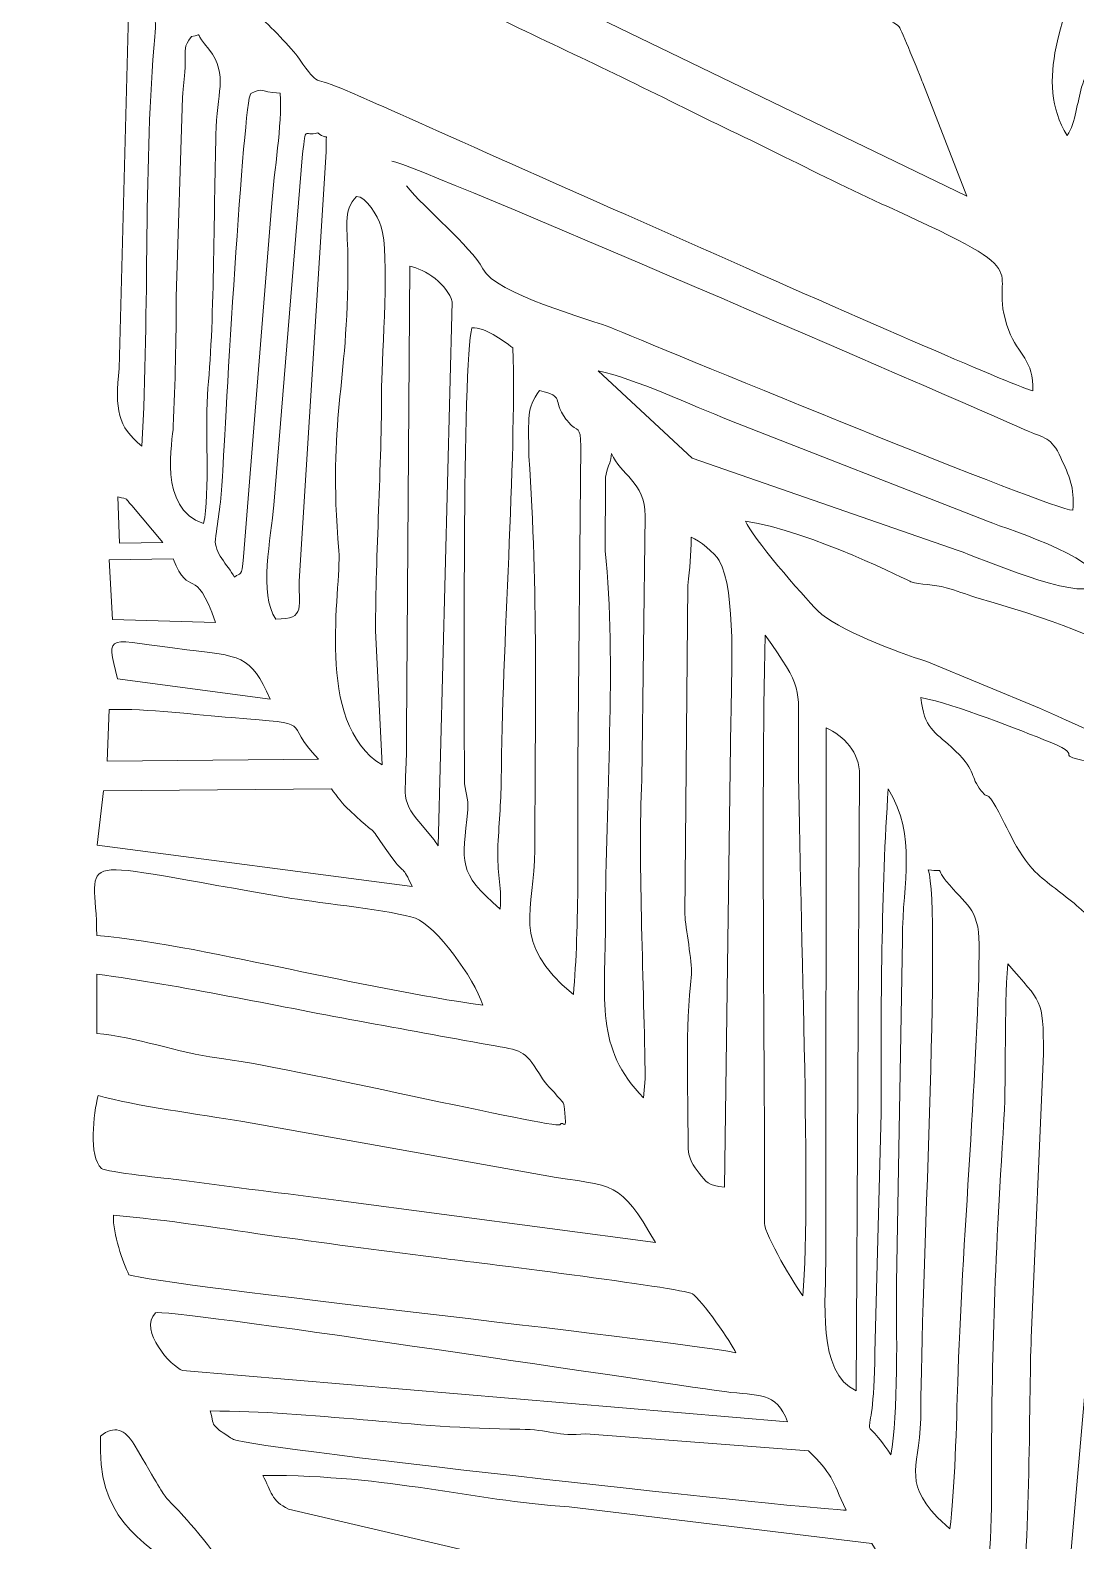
# Model space of a CAD drawing. Header units: millimetres. Extents: x -297 to 103, y -88 to 145.
# Drawn here: x -73.14 to -51.79, y -4.18 to 26.66 of the extents above; entities that cross this region are included whole.
import ezdxf

# ---------------------------------------------------------------- set-up
doc = ezdxf.new("R2010")
doc.units = ezdxf.units.MM
doc.header["$MEASUREMENT"] = 0
doc.layers.add('Layer 2', color=7, linetype='Continuous')

msp = doc.modelspace()

# ---------------------------------------------------------------- linework, layer by layer
at = {"layer": 'Layer 2', "color": 242, "lineweight": 9}
msp.add_open_spline([(103.077, 130.6953), (103.077, 130.6953), (103.077, -73.3769), (103.077, -73.3769), (103.077, -73.3769), (103.077, -80.5232), (95.8072, -86.3708), (86.9223, -86.3708), (86.9223, -86.3708), (86.9223, -86.3708), (-281.1854, -86.3708), (-281.1854, -86.3708), (-281.1854, -86.3708), (-290.0702, -86.3708), (-297.3401, -80.5232), (-297.3401, -73.3769), (-297.3401, -73.3769), (-297.3401, -73.3769), (-297.3401, 130.6953), (-297.3401, 130.6953), (-297.3401, 130.6953), (-297.3401, 137.8417), (-290.0702, 143.6892), (-281.1854, 143.6892), (-281.1854, 143.6892), (-281.1854, 143.6892), (86.9223, 143.6892), (86.9223, 143.6892), (86.9223, 143.6892), (95.8072, 143.6892), (103.077, 137.8417), (103.077, 130.6953)], degree=3, knots=[0, 0, 0, 0, 0.1111111, 0.1111111, 0.1111111, 0.1111111, 0.2222222, 0.2222222, 0.2222222, 0.2222222, 0.3333333, 0.3333333, 0.3333333, 0.3333333, 0.4444444, 0.4444444, 0.4444444, 0.4444444, 0.5555556, 0.5555556, 0.5555556, 0.5555556, 0.6666667, 0.6666667, 0.6666667, 0.6666667, 0.7777778, 0.7777778, 0.7777778, 0.7777778, 1, 1, 1, 1], dxfattribs=at)
at = {"layer": 'Layer 2', "color": 250, "lineweight": 9}
for points, knots in [([(-51.9603, 24.5077), (-52.6654, 25.6216), (-51.9929, 26.9317), (-51.5817, 28.3586), (-51.5817, 28.3586), (-51.5817, 28.3586), (-48.1011, 40.1265), (-48.1011, 40.1265), (-48.1011, 40.1265), (-46.8903, 39.7049), (-47.9667, 37.5342), (-48.3105, 36.3719), (-48.3105, 36.3719), (-48.7062, 35.0348), (-49.0979, 33.717), (-49.5318, 32.4091), (-49.5318, 32.4091), (-49.9117, 31.2642), (-51.0611, 27.6174), (-51.2738, 26.4203), (-51.2738, 26.4203), (-51.3371, 26.0646), (-51.5502, 25.8813), (-51.6677, 25.4914), (-51.6677, 25.4914), (-51.76, 25.1854), (-51.7884, 24.7816), (-51.9603, 24.5077)], [0, 0, 0, 0, 0.125, 0.125, 0.125, 0.125, 0.25, 0.25, 0.25, 0.25, 0.375, 0.375, 0.375, 0.375, 0.5, 0.5, 0.5, 0.5, 0.625, 0.625, 0.625, 0.625, 0.75, 0.75, 0.75, 0.75, 1, 1, 1, 1]), ([(-69.8439, 33.3075), (-69.8439, 33.3075), (-65.4357, 31.3331), (-65.4357, 31.3331), (-65.4357, 31.3331), (-64.7061, 31.0118), (-63.9221, 30.6808), (-63.1814, 30.334), (-63.1814, 30.334), (-61.764, 29.6703), (-55.5955, 26.9938), (-55.396, 26.7289), (-55.396, 26.7289), (-55.3521, 26.6707), (-54.9891, 25.7811), (-54.9125, 25.5811), (-54.9125, 25.5811), (-54.9125, 25.5811), (-54.012, 23.2664), (-54.012, 23.2664), (-54.012, 23.2664), (-54.012, 23.2664), (-69.2689, 30.6498), (-69.2689, 30.6498), (-69.2689, 30.6498), (-69.4401, 30.8773), (-69.7273, 32.8868), (-69.8439, 33.3075)], [0, 0, 0, 0, 0.125, 0.125, 0.125, 0.125, 0.25, 0.25, 0.25, 0.25, 0.375, 0.375, 0.375, 0.375, 0.5, 0.5, 0.5, 0.5, 0.625, 0.625, 0.625, 0.625, 0.75, 0.75, 0.75, 0.75, 1, 1, 1, 1]), ([(-69.0447, 29.4495), (-68.5358, 29.4813), (-65.1992, 27.7079), (-64.5224, 27.367), (-64.5224, 27.367), (-63.0942, 26.6478), (-61.5851, 25.97), (-60.0678, 25.2094), (-60.0678, 25.2094), (-59.3195, 24.8342), (-58.6092, 24.5062), (-57.8804, 24.1436), (-57.8804, 24.1436), (-57.1333, 23.7718), (-56.3933, 23.402), (-55.6155, 23.0497), (-55.6155, 23.0497), (-52.2989, 21.5476), (-53.6753, 21.9077), (-53.1558, 20.5301), (-53.1558, 20.5301), (-52.965, 20.0236), (-52.6411, 19.9258), (-52.6626, 19.2943), (-52.6626, 19.2943), (-53.2151, 19.4055), (-65.5231, 24.9205), (-66.6672, 25.4215), (-66.6672, 25.4215), (-67.407, 25.7455), (-67.219, 25.4663), (-67.645, 26.0691), (-67.645, 26.0691), (-67.8126, 26.3063), (-68.2537, 26.748), (-68.4809, 26.9654), (-68.4809, 26.9654), (-69.0811, 27.5397), (-68.8265, 27.2479), (-69.0119, 28.1712), (-69.0119, 28.1712), (-69.138, 28.7982), (-69.3284, 28.9434), (-69.0447, 29.4495)], [0, 0, 0, 0, 0.0833333, 0.0833333, 0.0833333, 0.0833333, 0.1666667, 0.1666667, 0.1666667, 0.1666667, 0.25, 0.25, 0.25, 0.25, 0.3333333, 0.3333333, 0.3333333, 0.3333333, 0.4166667, 0.4166667, 0.4166667, 0.4166667, 0.5, 0.5, 0.5, 0.5, 0.5833333, 0.5833333, 0.5833333, 0.5833333, 0.6666667, 0.6666667, 0.6666667, 0.6666667, 0.75, 0.75, 0.75, 0.75, 0.8333333, 0.8333333, 0.8333333, 0.8333333, 1, 1, 1, 1]), ([(-71.1286, 27.2519), (-70.6327, 27.1823), (-70.5455, 27.0513), (-70.5956, 26.5237), (-70.5956, 26.5237), (-70.8296, 24.0639), (-70.706, 20.9481), (-70.8621, 18.1663), (-70.8621, 18.1663), (-71.3598, 18.5675), (-71.411, 18.9119), (-71.3273, 19.7509), (-71.3273, 19.7509), (-71.3273, 19.7509), (-71.1286, 27.2519), (-71.1286, 27.2519)], [0, 0, 0, 0, 0.2, 0.2, 0.2, 0.2, 0.4, 0.4, 0.4, 0.4, 0.6, 0.6, 0.6, 0.6, 1, 1, 1, 1]), ([(-69.6027, 16.5866), (-70.5421, 16.8827), (-70.2306, 18.2908), (-70.2198, 18.571), (-70.2198, 18.571), (-70.1851, 19.4701), (-70.1579, 20.3343), (-70.1585, 21.2173), (-70.1585, 21.2173), (-70.1585, 21.2173), (-70.0321, 25.2813), (-70.0321, 25.2813), (-70.0321, 25.2813), (-70.0221, 25.5477), (-69.9935, 25.6349), (-69.9804, 25.8979), (-69.9804, 25.8979), (-69.9582, 26.3362), (-70.0222, 26.2914), (-69.8491, 26.5319), (-69.8491, 26.5319), (-69.6008, 26.5604), (-69.7974, 26.6359), (-69.5802, 26.3811), (-69.5802, 26.3811), (-69.0703, 25.7826), (-69.3186, 25.4836), (-69.3445, 24.676), (-69.3445, 24.676), (-69.3943, 23.1114), (-69.376, 20.7791), (-69.5125, 19.3511), (-69.5125, 19.3511), (-69.582, 18.6248), (-69.4633, 17.1857), (-69.6027, 16.5866)], [0, 0, 0, 0, 0.1, 0.1, 0.1, 0.1, 0.2, 0.2, 0.2, 0.2, 0.3, 0.3, 0.3, 0.3, 0.4, 0.4, 0.4, 0.4, 0.5, 0.5, 0.5, 0.5, 0.6, 0.6, 0.6, 0.6, 0.7, 0.7, 0.7, 0.7, 0.8, 0.8, 0.8, 0.8, 1, 1, 1, 1]), ([(-68.9711, 15.4907), (-69.1123, 15.752), (-69.3916, 15.9962), (-69.3597, 16.2611), (-69.3597, 16.2611), (-69.3081, 16.6899), (-69.2414, 17.017), (-69.2159, 17.5508), (-69.2159, 17.5508), (-69.1669, 18.5738), (-68.7842, 25.2281), (-68.6382, 25.3659), (-68.6382, 25.3659), (-68.3469, 25.4989), (-68.5168, 25.3975), (-68.0369, 25.3754), (-68.0369, 25.3754), (-67.9968, 24.6842), (-68.1557, 23.85), (-68.2159, 23.0471), (-68.2159, 23.0471), (-68.2159, 23.0471), (-68.7871, 15.9054), (-68.7871, 15.9054), (-68.7871, 15.9054), (-68.8168, 15.4487), (-68.8542, 15.6046), (-68.9711, 15.4907)], [0, 0, 0, 0, 0.125, 0.125, 0.125, 0.125, 0.25, 0.25, 0.25, 0.25, 0.375, 0.375, 0.375, 0.375, 0.5, 0.5, 0.5, 0.5, 0.625, 0.625, 0.625, 0.625, 0.75, 0.75, 0.75, 0.75, 1, 1, 1, 1]), ([(-68.1254, 14.6363), (-68.4797, 15.1298), (-68.2233, 16.3081), (-68.167, 16.964), (-68.167, 16.964), (-68.167, 16.964), (-67.5804, 24.1304), (-67.5804, 24.1304), (-67.5804, 24.1304), (-67.5027, 24.7474), (-67.5617, 24.4744), (-67.2699, 24.5627), (-67.2699, 24.5627), (-67.019, 24.3581), (-67.1167, 24.6707), (-67.0972, 24.1754), (-67.0972, 24.1754), (-67.0972, 24.1754), (-67.6425, 15.5177), (-67.6425, 15.5177), (-67.6425, 15.5177), (-67.6786, 14.899), (-67.49, 14.6255), (-68.1254, 14.6363)], [0, 0, 0, 0, 0.1428571, 0.1428571, 0.1428571, 0.1428571, 0.2857143, 0.2857143, 0.2857143, 0.2857143, 0.4285714, 0.4285714, 0.4285714, 0.4285714, 0.5714286, 0.5714286, 0.5714286, 0.5714286, 0.7142857, 0.7142857, 0.7142857, 0.7142857, 1, 1, 1, 1]), ([(-65.7562, 23.9872), (-65.1788, 23.8701), (-54.1703, 19.0977), (-52.8386, 18.505), (-52.8386, 18.505), (-52.4147, 18.3162), (-52.288, 18.3598), (-52.093, 17.928), (-52.093, 17.928), (-51.9275, 17.5611), (-51.8033, 17.3304), (-51.8506, 16.8574), (-51.8506, 16.8574), (-52.2878, 16.8736), (-59.8731, 20.0012), (-61.1764, 20.5425), (-61.1764, 20.5425), (-61.7789, 20.7926), (-63.6225, 21.2572), (-63.9007, 21.7868), (-63.9007, 21.7868), (-64.1463, 22.2546), (-65.0913, 23.0132), (-65.4539, 23.4805)], [0, 0, 0, 0, 0.1428571, 0.1428571, 0.1428571, 0.1428571, 0.2857143, 0.2857143, 0.2857143, 0.2857143, 0.4285714, 0.4285714, 0.4285714, 0.4285714, 0.5714286, 0.5714286, 0.5714286, 0.5714286, 0.7142857, 0.7142857, 0.7142857, 0.7142857, 1, 1, 1, 1]), ([(-66.0895, 14.4018), (-66.0895, 14.4018), (-65.9568, 11.6578), (-65.9568, 11.6578), (-65.9568, 11.6578), (-67.3665, 12.5178), (-66.7751, 15.2391), (-66.8399, 16.0289), (-66.8399, 16.0289), (-67.0676, 18.8081), (-66.6505, 19.2854), (-66.6524, 21.9266), (-66.6524, 21.9266), (-66.6529, 22.6205), (-66.7648, 22.9794), (-66.478, 23.2636), (-66.478, 23.2636), (-66.2823, 23.2614), (-66.0524, 22.8756), (-65.9748, 22.6459), (-65.9748, 22.6459), (-65.7927, 22.107), (-65.9645, 20.0672), (-65.9645, 19.3845), (-65.9645, 19.3845), (-65.9642, 17.7492), (-66.0895, 15.9436), (-66.0895, 14.4018)], [0, 0, 0, 0, 0.125, 0.125, 0.125, 0.125, 0.25, 0.25, 0.25, 0.25, 0.375, 0.375, 0.375, 0.375, 0.5, 0.5, 0.5, 0.5, 0.625, 0.625, 0.625, 0.625, 0.75, 0.75, 0.75, 0.75, 1, 1, 1, 1]), ([(-64.8108, 10.0087), (-64.8108, 10.0087), (-64.8842, 10.1175), (-64.8842, 10.1175), (-64.8842, 10.1175), (-64.8944, 10.1292), (-64.9213, 10.1588), (-64.9336, 10.1731), (-64.9336, 10.1731), (-64.9336, 10.1731), (-65.1638, 10.4538), (-65.1638, 10.4538), (-65.1638, 10.4538), (-65.6446, 11.0202), (-65.4332, 10.9836), (-65.4554, 12.3442), (-65.4554, 12.3442), (-65.4554, 12.3442), (-65.3923, 21.8374), (-65.3923, 21.8374), (-65.3923, 21.8374), (-65.0794, 21.7865), (-64.6133, 21.4616), (-64.5252, 21.1132), (-64.5252, 21.1132), (-64.5252, 21.1132), (-64.8108, 10.0087), (-64.8108, 10.0087)], [0, 0, 0, 0, 0.125, 0.125, 0.125, 0.125, 0.25, 0.25, 0.25, 0.25, 0.375, 0.375, 0.375, 0.375, 0.5, 0.5, 0.5, 0.5, 0.625, 0.625, 0.625, 0.625, 0.75, 0.75, 0.75, 0.75, 1, 1, 1, 1]), ([(-63.5444, 8.7155), (-64.4374, 9.488), (-64.3067, 9.637), (-64.2058, 10.7406), (-64.2058, 10.7406), (-64.1849, 10.9822), (-64.2745, 11.1261), (-64.2745, 11.3513), (-64.2745, 11.3513), (-64.2745, 12.575), (-64.3233, 19.9141), (-64.1208, 20.5809), (-64.1208, 20.5809), (-63.8396, 20.5913), (-63.5168, 20.3435), (-63.2829, 20.1698), (-63.2829, 20.1698), (-63.2133, 17.8628), (-63.5033, 14.0645), (-63.5215, 11.3513), (-63.5215, 11.3513), (-63.5246, 10.8791), (-63.575, 10.4161), (-63.5925, 9.9319), (-63.5925, 9.9319), (-63.6095, 9.4587), (-63.5081, 9.2327), (-63.5444, 8.7155)], [0, 0, 0, 0, 0.125, 0.125, 0.125, 0.125, 0.25, 0.25, 0.25, 0.25, 0.375, 0.375, 0.375, 0.375, 0.5, 0.5, 0.5, 0.5, 0.625, 0.625, 0.625, 0.625, 0.75, 0.75, 0.75, 0.75, 1, 1, 1, 1]), ([(-61.5418, 19.7004), (-60.7977, 19.5522), (-59.6301, 18.9939), (-58.8548, 18.6921), (-58.8548, 18.6921), (-58.8548, 18.6921), (-53.5903, 16.6329), (-53.5903, 16.6329), (-53.5903, 16.6329), (-53.1221, 16.4487), (-50.9646, 15.7763), (-51.4374, 15.3094), (-51.4374, 15.3094), (-51.7354, 15.0153), (-53.7517, 15.8815), (-54.1886, 16.0369), (-54.1886, 16.0369), (-54.1886, 16.0369), (-59.6227, 17.9224), (-59.6227, 17.9224), (-59.6227, 17.9224), (-59.6227, 17.9224), (-61.5418, 19.7004), (-61.5418, 19.7004)], [0, 0, 0, 0, 0.1428571, 0.1428571, 0.1428571, 0.1428571, 0.2857143, 0.2857143, 0.2857143, 0.2857143, 0.4285714, 0.4285714, 0.4285714, 0.4285714, 0.5714286, 0.5714286, 0.5714286, 0.5714286, 0.7142857, 0.7142857, 0.7142857, 0.7142857, 1, 1, 1, 1]), ([(-62.9585, 17.9611), (-62.9604, 18.7795), (-63.0115, 18.9199), (-62.74, 19.3023), (-62.74, 19.3023), (-62.1943, 19.1601), (-62.5081, 19.1422), (-62.2012, 18.7178), (-62.2012, 18.7178), (-62.1879, 18.6995), (-62.1668, 18.6783), (-62.1523, 18.6606), (-62.1523, 18.6606), (-61.9629, 18.4275), (-61.897, 18.6037), (-61.897, 18.1642), (-61.897, 18.1642), (-61.897, 18.1642), (-61.9594, 11.6564), (-61.9594, 11.6564), (-61.9594, 11.6564), (-61.9594, 10.3148), (-61.9221, 8.3146), (-62.0495, 6.9721), (-62.0495, 6.9721), (-63.3635, 8.0572), (-62.8353, 8.6819), (-62.8353, 9.9277), (-62.8353, 9.9277), (-62.8353, 12.7283), (-62.761, 15.1885), (-62.9585, 17.9611)], [0, 0, 0, 0, 0.1111111, 0.1111111, 0.1111111, 0.1111111, 0.2222222, 0.2222222, 0.2222222, 0.2222222, 0.3333333, 0.3333333, 0.3333333, 0.3333333, 0.4444444, 0.4444444, 0.4444444, 0.4444444, 0.5555556, 0.5555556, 0.5555556, 0.5555556, 0.6666667, 0.6666667, 0.6666667, 0.6666667, 0.7777778, 0.7777778, 0.7777778, 0.7777778, 1, 1, 1, 1]), ([(-61.3965, 16.0289), (-61.3965, 16.0289), (-61.396, 17.4525), (-61.396, 17.4525), (-61.396, 17.4525), (-61.396, 17.692), (-61.3133, 17.6982), (-61.267, 18.0135), (-61.267, 18.0135), (-61.0943, 17.5836), (-60.5829, 17.4402), (-60.5829, 16.7408), (-60.5829, 16.7408), (-60.5829, 16.7408), (-60.6512, 11.3521), (-60.6512, 11.3521), (-60.6512, 11.3521), (-60.7329, 9.6203), (-60.6023, 7.14), (-60.5829, 5.2502), (-60.5829, 5.2502), (-60.5829, 5.2502), (-60.6156, 4.8626), (-60.6156, 4.8626), (-60.6156, 4.8626), (-61.6163, 5.8834), (-61.3932, 6.8218), (-61.3932, 8.5041), (-61.3932, 8.5041), (-61.3932, 10.8692), (-61.164, 13.7857), (-61.3965, 16.0289)], [0, 0, 0, 0, 0.1111111, 0.1111111, 0.1111111, 0.1111111, 0.2222222, 0.2222222, 0.2222222, 0.2222222, 0.3333333, 0.3333333, 0.3333333, 0.3333333, 0.4444444, 0.4444444, 0.4444444, 0.4444444, 0.5555556, 0.5555556, 0.5555556, 0.5555556, 0.6666667, 0.6666667, 0.6666667, 0.6666667, 0.7777778, 0.7777778, 0.7777778, 0.7777778, 1, 1, 1, 1]), ([(-71.3507, 17.1288), (-71.114, 17.0799), (-71.2222, 17.109), (-71.0683, 16.9547), (-71.0683, 16.9547), (-71.0683, 16.9547), (-70.4354, 16.1989), (-70.4354, 16.1989), (-70.4354, 16.1989), (-70.4354, 16.1989), (-71.3169, 16.1827), (-71.3169, 16.1827), (-71.3169, 16.1827), (-71.3169, 16.1827), (-71.3507, 17.1288), (-71.3507, 17.1288)], [0, 0, 0, 0, 0.2, 0.2, 0.2, 0.2, 0.4, 0.4, 0.4, 0.4, 0.6, 0.6, 0.6, 0.6, 1, 1, 1, 1]), ([(-58.5324, 16.6374), (-57.1949, 16.4289), (-55.1551, 15.3955), (-55.1542, 15.3953), (-55.1542, 15.3953), (-54.9692, 15.3408), (-54.6738, 15.34), (-54.4365, 15.2759), (-54.4365, 15.2759), (-54.2229, 15.2181), (-54.054, 15.1455), (-53.8257, 15.0786), (-53.8257, 15.0786), (-49.726, 13.8752), (-51.0404, 13.767), (-50.5219, 12.7989), (-50.5219, 12.7989), (-50.3454, 12.4696), (-50.2991, 12.7056), (-50.2144, 12.2436), (-50.2144, 12.2436), (-50.7514, 11.9232), (-51.5125, 12.3725), (-52.5301, 12.8184), (-52.5301, 12.8184), (-52.5301, 12.8184), (-54.8316, 13.7662), (-54.8316, 13.7662), (-54.8316, 13.7662), (-55.4531, 13.9686), (-56.6823, 14.4295), (-57.0527, 14.8023), (-57.0527, 14.8023), (-57.3798, 15.1315), (-58.4126, 16.3202), (-58.5324, 16.6374)], [0, 0, 0, 0, 0.1, 0.1, 0.1, 0.1, 0.2, 0.2, 0.2, 0.2, 0.3, 0.3, 0.3, 0.3, 0.4, 0.4, 0.4, 0.4, 0.5, 0.5, 0.5, 0.5, 0.6, 0.6, 0.6, 0.6, 0.7, 0.7, 0.7, 0.7, 0.8, 0.8, 0.8, 0.8, 1, 1, 1, 1]), ([(-59.6443, 16.3066), (-59.4777, 16.2525), (-59.1544, 15.9703), (-59.0737, 15.833), (-59.0737, 15.833), (-58.7148, 15.2225), (-58.8251, 13.3686), (-58.8307, 12.5716), (-58.8307, 12.5716), (-58.8307, 12.5716), (-58.9636, 3.0363), (-58.9636, 3.0363), (-58.9636, 3.0363), (-59.2982, 3.0678), (-59.3374, 3.1433), (-59.4781, 3.3224), (-59.4781, 3.3224), (-59.5981, 3.475), (-59.7065, 3.5868), (-59.7065, 3.9283), (-59.7065, 3.9283), (-59.7065, 5.0802), (-59.7625, 6.2389), (-59.6382, 7.3848), (-59.6382, 7.3848), (-59.6116, 7.6391), (-59.7693, 8.3341), (-59.7693, 8.6058), (-59.7693, 8.6058), (-59.7693, 8.6058), (-59.7106, 15.3229), (-59.7106, 15.3229), (-59.7106, 15.3229), (-59.6678, 15.7001), (-59.6443, 15.9183), (-59.6443, 16.3066)], [0, 0, 0, 0, 0.1, 0.1, 0.1, 0.1, 0.2, 0.2, 0.2, 0.2, 0.3, 0.3, 0.3, 0.3, 0.4, 0.4, 0.4, 0.4, 0.5, 0.5, 0.5, 0.5, 0.6, 0.6, 0.6, 0.6, 0.7, 0.7, 0.7, 0.7, 0.8, 0.8, 0.8, 0.8, 1, 1, 1, 1]), ([(-71.5274, 15.8442), (-71.5274, 15.8442), (-70.2253, 15.8633), (-70.2253, 15.8633), (-70.2253, 15.8633), (-69.8709, 14.999), (-69.7898, 15.8027), (-69.3576, 14.568), (-69.3576, 14.568), (-69.3576, 14.568), (-71.4642, 14.6292), (-71.4642, 14.6292), (-71.4642, 14.6292), (-71.4642, 14.6292), (-71.5274, 15.8442), (-71.5274, 15.8442)], [0, 0, 0, 0, 0.2, 0.2, 0.2, 0.2, 0.4, 0.4, 0.4, 0.4, 0.6, 0.6, 0.6, 0.6, 1, 1, 1, 1]), ([(-68.245, 13.001), (-68.245, 13.001), (-71.3616, 13.4134), (-71.3616, 13.4134), (-71.3616, 13.4134), (-71.5934, 14.3965), (-71.6194, 14.2118), (-69.9408, 14.0072), (-69.9408, 14.0072), (-68.8938, 13.8796), (-68.6191, 13.9186), (-68.245, 13.001)], [0, 0, 0, 0, 0.25, 0.25, 0.25, 0.25, 0.5, 0.5, 0.5, 0.5, 1, 1, 1, 1]), ([(-58.1423, 2.3012), (-58.1423, 6.1094), (-58.2118, 10.5793), (-58.1336, 14.3067), (-58.1336, 14.3067), (-57.3552, 13.2192), (-57.4505, 13.2138), (-57.4536, 12.2666), (-57.4536, 12.2666), (-57.4623, 9.6885), (-57.1748, 2.8181), (-57.3628, 0.8194), (-57.3628, 0.8194), (-57.511, 1.0186), (-58.1423, 2.0557), (-58.1423, 2.3012)], [0, 0, 0, 0, 0.2, 0.2, 0.2, 0.2, 0.4, 0.4, 0.4, 0.4, 0.6, 0.6, 0.6, 0.6, 1, 1, 1, 1]), ([(-54.9506, 13.0354), (-54.2231, 12.8854), (-52.9518, 12.3765), (-52.3097, 12.1219), (-52.3097, 12.1219), (-51.4419, 11.7778), (-52.5727, 11.9125), (-51.0605, 11.6408), (-51.0605, 11.6408), (-50.8332, 11.6), (-50.6924, 11.5218), (-50.4534, 11.4388), (-50.4534, 11.4388), (-49.2895, 11.0353), (-50.1001, 11.0765), (-49.3189, 10.3765), (-49.3189, 10.3765), (-49.7427, 9.3684), (-49.4707, 9.8983), (-49.1523, 9.0707), (-49.1523, 9.0707), (-49.0452, 8.792), (-48.8214, 7.7691), (-48.8184, 7.4738), (-48.8184, 7.4738), (-49.2718, 7.5226), (-49.4957, 7.6728), (-49.896, 7.8215), (-49.896, 7.8215), (-50.3704, 7.9975), (-50.5551, 8.1715), (-50.8584, 8.2949), (-50.8584, 8.2949), (-51.5728, 8.5857), (-51.2156, 8.2976), (-51.7736, 8.7906), (-51.7736, 8.7906), (-52.0302, 9.0175), (-52.3829, 9.2464), (-52.6157, 9.4761), (-52.6157, 9.4761), (-52.9889, 9.8445), (-53.2701, 10.5589), (-53.42, 10.805), (-53.42, 10.805), (-53.6685, 11.2128), (-53.5341, 10.8702), (-53.7573, 11.1819), (-53.7573, 11.1819), (-53.9577, 11.4619), (-53.8021, 11.542), (-54.3339, 12.028), (-54.3339, 12.028), (-54.6579, 12.324), (-54.8936, 12.4079), (-54.9506, 13.0354)], [0, 0, 0, 0, 0.0666667, 0.0666667, 0.0666667, 0.0666667, 0.1333333, 0.1333333, 0.1333333, 0.1333333, 0.2, 0.2, 0.2, 0.2, 0.2666667, 0.2666667, 0.2666667, 0.2666667, 0.3333333, 0.3333333, 0.3333333, 0.3333333, 0.4, 0.4, 0.4, 0.4, 0.4666667, 0.4666667, 0.4666667, 0.4666667, 0.5333333, 0.5333333, 0.5333333, 0.5333333, 0.6, 0.6, 0.6, 0.6, 0.6666667, 0.6666667, 0.6666667, 0.6666667, 0.7333333, 0.7333333, 0.7333333, 0.7333333, 0.8, 0.8, 0.8, 0.8, 0.8666667, 0.8666667, 0.8666667, 0.8666667, 1, 1, 1, 1]), ([(-71.527, 12.7906), (-70.7541, 12.807), (-69.7261, 12.6792), (-69.0221, 12.6226), (-69.0221, 12.6226), (-67.2316, 12.4786), (-68.033, 12.5779), (-67.2542, 11.7747), (-67.2542, 11.7747), (-67.2542, 11.7747), (-71.5724, 11.7366), (-71.5724, 11.7366), (-71.5724, 11.7366), (-71.5724, 11.7366), (-71.527, 12.7906), (-71.527, 12.7906)], [0, 0, 0, 0, 0.2, 0.2, 0.2, 0.2, 0.4, 0.4, 0.4, 0.4, 0.6, 0.6, 0.6, 0.6, 1, 1, 1, 1]), ([(-56.8885, 12.4134), (-56.5204, 12.2557), (-56.2025, 11.9089), (-56.2025, 11.453), (-56.2025, 11.453), (-56.2025, 11.453), (-56.2725, -1.1191), (-56.2725, -1.1191), (-56.2725, -1.1191), (-57.0784, -0.753), (-56.8904, 0.7079), (-56.8904, 1.6912), (-56.8904, 1.6912), (-56.8904, 1.6912), (-56.8885, 12.4134), (-56.8885, 12.4134)], [0, 0, 0, 0, 0.2, 0.2, 0.2, 0.2, 0.4, 0.4, 0.4, 0.4, 0.6, 0.6, 0.6, 0.6, 1, 1, 1, 1]), ([(-71.643, 11.1315), (-71.643, 11.1315), (-66.9893, 11.1723), (-66.9893, 11.1723), (-66.9893, 11.1723), (-66.8712, 11.0078), (-66.7628, 10.8627), (-66.6171, 10.7268), (-66.6171, 10.7268), (-65.8338, 9.9967), (-66.3849, 10.6309), (-65.7558, 9.7657), (-65.7558, 9.7657), (-65.5027, 9.4177), (-65.5388, 9.6228), (-65.3447, 9.1731), (-65.3447, 9.1731), (-65.3447, 9.1731), (-71.7739, 10.0163), (-71.7739, 10.0163), (-71.7739, 10.0163), (-71.7739, 10.0163), (-71.643, 11.1315), (-71.643, 11.1315)], [0, 0, 0, 0, 0.1428571, 0.1428571, 0.1428571, 0.1428571, 0.2857143, 0.2857143, 0.2857143, 0.2857143, 0.4285714, 0.4285714, 0.4285714, 0.4285714, 0.5714286, 0.5714286, 0.5714286, 0.5714286, 0.7142857, 0.7142857, 0.7142857, 0.7142857, 1, 1, 1, 1]), ([(-55.5632, -2.4292), (-56.2776, -1.3429), (-55.9111, -2.6289), (-55.8915, -0.3379), (-55.8915, -0.3379), (-55.8915, -0.3379), (-55.7641, 4.538), (-55.7641, 4.538), (-55.7641, 4.538), (-55.7686, 6.684), (-55.7612, 9.1257), (-55.6173, 11.1706), (-55.6173, 11.1706), (-55.0205, 10.166), (-55.3261, 9.3169), (-55.328, 8.0995), (-55.328, 8.0995), (-55.328, 8.0995), (-55.4513, 1.081), (-55.4513, 1.081), (-55.4513, 1.081), (-55.4504, 0.1874), (-55.4086, -1.638), (-55.5632, -2.4292)], [0, 0, 0, 0, 0.1428571, 0.1428571, 0.1428571, 0.1428571, 0.2857143, 0.2857143, 0.2857143, 0.2857143, 0.4285714, 0.4285714, 0.4285714, 0.4285714, 0.5714286, 0.5714286, 0.5714286, 0.5714286, 0.7142857, 0.7142857, 0.7142857, 0.7142857, 1, 1, 1, 1]), ([(-63.8987, 6.7517), (-65.1843, 6.934), (-66.5775, 7.229), (-67.835, 7.4852), (-67.835, 7.4852), (-69.0576, 7.7343), (-70.5714, 8.0748), (-71.7836, 8.1773), (-71.7836, 8.1773), (-71.7836, 9.9175), (-72.5418, 9.7206), (-67.7996, 8.9341), (-67.7996, 8.9341), (-67.2335, 8.8401), (-65.7082, 8.6797), (-65.276, 8.5264), (-65.276, 8.5264), (-64.8533, 8.3765), (-64.082, 7.3146), (-63.8987, 6.7517)], [0, 0, 0, 0, 0.1666667, 0.1666667, 0.1666667, 0.1666667, 0.3333333, 0.3333333, 0.3333333, 0.3333333, 0.5, 0.5, 0.5, 0.5, 0.6666667, 0.6666667, 0.6666667, 0.6666667, 1, 1, 1, 1]), ([(-54.8018, 9.5171), (-54.4102, 9.4593), (-54.6884, 9.5985), (-54.4319, 9.284), (-54.4319, 9.284), (-54.0472, 8.8123), (-53.7617, 8.7381), (-53.7617, 7.9957), (-53.7617, 7.9957), (-53.7617, 5.8168), (-54.123, 1.6974), (-54.1991, -0.957), (-54.1991, -0.957), (-54.2207, -1.7079), (-54.2594, -3.2177), (-54.3592, -3.9393), (-54.3592, -3.9393), (-54.3592, -3.9393), (-54.614, -3.7064), (-54.614, -3.7064), (-54.614, -3.7064), (-55.3539, -2.8894), (-54.9465, -2.7321), (-54.9499, -1.4634), (-54.9499, -1.4634), (-54.9555, 0.7024), (-54.5298, 8.7622), (-54.8018, 9.5171)], [0, 0, 0, 0, 0.125, 0.125, 0.125, 0.125, 0.25, 0.25, 0.25, 0.25, 0.375, 0.375, 0.375, 0.375, 0.5, 0.5, 0.5, 0.5, 0.625, 0.625, 0.625, 0.625, 0.75, 0.75, 0.75, 0.75, 1, 1, 1, 1]), ([(-52.9589, -5.7241), (-53.7901, -5.4153), (-53.5115, -4.7467), (-53.5115, -3.4948), (-53.5115, -3.4948), (-53.5115, -0.3043), (-53.4507, 1.2199), (-53.2557, 4.4292), (-53.2557, 4.4292), (-53.1968, 5.4024), (-53.2614, 6.5964), (-53.1722, 7.5969), (-53.1722, 7.5969), (-52.4884, 6.7785), (-52.4476, 6.931), (-52.4476, 5.7585), (-52.4476, 5.7585), (-52.4476, 5.7585), (-52.6974, -0.0375), (-52.6974, -0.0375), (-52.6974, -0.0375), (-52.7443, -1.2214), (-52.7125, -4.9102), (-52.9589, -5.7241)], [0, 0, 0, 0, 0.1428571, 0.1428571, 0.1428571, 0.1428571, 0.2857143, 0.2857143, 0.2857143, 0.2857143, 0.4285714, 0.4285714, 0.4285714, 0.4285714, 0.5714286, 0.5714286, 0.5714286, 0.5714286, 0.7142857, 0.7142857, 0.7142857, 0.7142857, 1, 1, 1, 1]), ([(-71.7798, 7.3876), (-70.0283, 7.151), (-68.1835, 6.7486), (-66.4508, 6.432), (-66.4508, 6.432), (-65.4981, 6.2579), (-64.6763, 6.1041), (-63.7656, 5.943), (-63.7656, 5.943), (-63.0905, 5.8236), (-63.0588, 5.8483), (-62.7428, 5.3495), (-62.7428, 5.3495), (-62.5402, 5.0293), (-62.558, 5.1205), (-62.3764, 4.8975), (-62.3764, 4.8975), (-62.2735, 4.7714), (-62.2478, 4.8014), (-62.2299, 4.6277), (-62.2299, 4.6277), (-62.1755, 4.096), (-62.254, 4.4289), (-62.326, 4.3132), (-62.326, 4.3132), (-62.4407, 4.2257), (-67.9007, 5.5035), (-69.3337, 5.6781), (-69.3337, 5.6781), (-70.0794, 5.769), (-71.0234, 6.1205), (-71.7836, 6.1724), (-71.7836, 6.1724), (-71.7836, 6.1724), (-71.7798, 7.3876), (-71.7798, 7.3876)], [0, 0, 0, 0, 0.1, 0.1, 0.1, 0.1, 0.2, 0.2, 0.2, 0.2, 0.3, 0.3, 0.3, 0.3, 0.4, 0.4, 0.4, 0.4, 0.5, 0.5, 0.5, 0.5, 0.6, 0.6, 0.6, 0.6, 0.7, 0.7, 0.7, 0.7, 0.8, 0.8, 0.8, 0.8, 1, 1, 1, 1]), ([(-71.7546, 4.909), (-71.0179, 4.6979), (-69.6731, 4.5234), (-68.7999, 4.3748), (-68.7999, 4.3748), (-68.7999, 4.3748), (-62.6661, 3.281), (-62.6661, 3.281), (-62.6661, 3.281), (-61.161, 3.0272), (-61.1254, 3.198), (-60.3731, 1.91), (-60.3731, 1.91), (-60.3731, 1.91), (-66.8434, 2.7654), (-66.8434, 2.7654), (-66.8434, 2.7654), (-67.9715, 2.9163), (-68.9837, 3.0282), (-70.1072, 3.1874), (-70.1072, 3.1874), (-70.2796, 3.2118), (-71.6018, 3.3422), (-71.689, 3.4217), (-71.689, 3.4217), (-71.9532, 3.6628), (-71.8498, 4.5383), (-71.7546, 4.909)], [0, 0, 0, 0, 0.125, 0.125, 0.125, 0.125, 0.25, 0.25, 0.25, 0.25, 0.375, 0.375, 0.375, 0.375, 0.5, 0.5, 0.5, 0.5, 0.625, 0.625, 0.625, 0.625, 0.75, 0.75, 0.75, 0.75, 1, 1, 1, 1]), ([(-51.5094, -7.977), (-51.7655, -7.8717), (-52.1657, -7.6144), (-52.1351, -7.2572), (-52.1351, -7.2572), (-52.1351, -7.2572), (-51.1665, 3.8325), (-51.1665, 3.8325), (-51.1665, 3.8325), (-50.177, 3.3692), (-50.4221, 2.3899), (-50.593, 1.3366), (-50.593, 1.3366), (-50.593, 1.3366), (-51.0902, -3.9683), (-51.0902, -3.9683), (-51.0902, -3.9683), (-51.2284, -5.254), (-51.504, -6.6705), (-51.5094, -7.977)], [0, 0, 0, 0, 0.1666667, 0.1666667, 0.1666667, 0.1666667, 0.3333333, 0.3333333, 0.3333333, 0.3333333, 0.5, 0.5, 0.5, 0.5, 0.6666667, 0.6666667, 0.6666667, 0.6666667, 1, 1, 1, 1]), ([(-71.4445, 2.4634), (-70.3971, 2.3799), (-69.104, 2.1706), (-68.1106, 2.0323), (-68.1106, 2.0323), (-66.9495, 1.8708), (-65.8246, 1.7243), (-64.6891, 1.5797), (-64.6891, 1.5797), (-64.2556, 1.5246), (-59.848, 0.9907), (-59.6159, 0.8565), (-59.6159, 0.8565), (-59.4484, 0.7598), (-58.8055, -0.161), (-58.7294, -0.3426), (-58.7294, -0.3426), (-60.2453, -0.0529), (-70.4892, 1.0254), (-71.1277, 1.2502), (-71.1277, 1.2502), (-71.243, 1.4986), (-71.4589, 2.0804), (-71.4445, 2.4634)], [0, 0, 0, 0, 0.1428571, 0.1428571, 0.1428571, 0.1428571, 0.2857143, 0.2857143, 0.2857143, 0.2857143, 0.4285714, 0.4285714, 0.4285714, 0.4285714, 0.5714286, 0.5714286, 0.5714286, 0.5714286, 0.7142857, 0.7142857, 0.7142857, 0.7142857, 1, 1, 1, 1]), ([(-57.675, -1.7555), (-57.675, -1.7555), (-70.0323, -0.7033), (-70.0323, -0.7033), (-70.0323, -0.7033), (-70.2549, -0.6335), (-70.9385, 0.1109), (-70.5836, 0.4711), (-70.5836, 0.4711), (-70.4703, 0.5863), (-60.5922, -0.9123), (-58.9537, -1.1373), (-58.9537, -1.1373), (-58.2744, -1.2306), (-57.9018, -1.1247), (-57.675, -1.7555)], [0, 0, 0, 0, 0.2, 0.2, 0.2, 0.2, 0.4, 0.4, 0.4, 0.4, 0.6, 0.6, 0.6, 0.6, 1, 1, 1, 1]), ([(-69.4685, -1.5318), (-67.3532, -1.5318), (-65.3615, -1.8895), (-63.1418, -1.9043), (-63.1418, -1.9043), (-62.5316, -1.9085), (-62.3765, -2.0597), (-61.7913, -1.9994), (-61.7913, -1.9994), (-61.7913, -1.9994), (-57.2484, -2.3433), (-57.2484, -2.3433), (-57.2484, -2.3433), (-56.7601, -2.8082), (-56.7781, -2.9229), (-56.4765, -3.5548), (-56.4765, -3.5548), (-56.7472, -3.5893), (-68.5158, -2.3151), (-68.9912, -2.1136), (-68.9912, -2.1136), (-69.0243, -2.0996), (-69.2812, -1.9286), (-69.2904, -1.9191), (-69.2904, -1.9191), (-69.459, -1.7439), (-69.3795, -1.832), (-69.4685, -1.5318)], [0, 0, 0, 0, 0.125, 0.125, 0.125, 0.125, 0.25, 0.25, 0.25, 0.25, 0.375, 0.375, 0.375, 0.375, 0.5, 0.5, 0.5, 0.5, 0.625, 0.625, 0.625, 0.625, 0.75, 0.75, 0.75, 0.75, 1, 1, 1, 1]), ([(-71.7066, -2.0458), (-71.7818, -3.7473), (-70.9375, -4.0873), (-69.9649, -4.9229), (-69.9649, -4.9229), (-69.3442, -5.4561), (-67.9534, -6.5869), (-67.7308, -7.2612), (-67.7308, -7.2612), (-67.7308, -7.2612), (-67.3788, -8.7401), (-67.3788, -8.7401), (-67.3788, -8.7401), (-67.2217, -9.609), (-67.0227, -11.279), (-67.1386, -12.2073), (-67.1386, -12.2073), (-68.2591, -11.8005), (-69.0596, -9.5987), (-70.2731, -8.2804), (-70.2731, -8.2804), (-70.726, -7.7885), (-70.8139, -7.1196), (-71.5048, -7.0472), (-71.5048, -7.0472), (-71.6445, -7.5266), (-71.6108, -10.0922), (-71.3193, -10.5469), (-71.3193, -10.5469), (-70.7464, -11.4406), (-70.6963, -11.1759), (-70.31, -11.5685), (-70.31, -11.5685), (-69.9108, -11.9745), (-69.608, -12.2823), (-69.2471, -12.6497), (-69.2471, -12.6497), (-69.2471, -12.6497), (-67.2866, -14.7489), (-67.2866, -14.7489), (-67.2866, -14.7489), (-66.9404, -15.1433), (-66.5578, -15.2841), (-66.4956, -16.003), (-66.4956, -16.003), (-66.4586, -16.4309), (-66.6017, -16.5882), (-66.5274, -16.8529), (-66.5274, -16.8529), (-66.2845, -17.7183), (-66.21, -17.0043), (-66.3463, -18.3401), (-66.3463, -18.3401), (-66.3592, -18.4668), (-65.9669, -20.7294), (-64.8378, -20.5006), (-64.8378, -20.5006), (-64.524, -18.3075), (-65.334, -15.6852), (-65.0986, -14.9607), (-65.0986, -14.9607), (-64.8137, -14.0846), (-64.7351, -14.1906), (-64.48, -13.956), (-64.48, -13.956), (-64.2253, -13.7219), (-64.3471, -13.7364), (-64.1664, -13.4571), (-64.1664, -13.4571), (-63.9219, -13.0793), (-63.9468, -13.4038), (-63.1633, -12.0193), (-63.1633, -12.0193), (-63.0078, -11.7444), (-62.9761, -11.8177), (-62.8262, -11.5433), (-62.8262, -11.5433), (-62.7308, -11.3688), (-62.6869, -11.146), (-62.5707, -10.9895), (-62.5707, -10.9895), (-62.5051, -10.9011), (-61.4311, -9.9924), (-62.7196, -9.5726), (-62.7196, -9.5726), (-63.8977, -9.1888), (-63.4271, -10.2774), (-63.6631, -10.7077), (-63.6631, -10.7077), (-63.7735, -10.9091), (-64.0417, -11.1522), (-64.2177, -11.4706), (-64.2177, -11.4706), (-64.8879, -12.6818), (-64.5821, -12.4152), (-64.8158, -12.9142), (-64.8158, -12.9142), (-64.9723, -13.2486), (-64.8686, -13.1553), (-65.1917, -13.2333), (-65.1917, -13.2333), (-65.551, -12.8463), (-65.7791, -10.2836), (-65.8479, -9.4155), (-65.8479, -9.4155), (-66.0671, -6.645), (-66.2452, -7.3518), (-67.5843, -6.104), (-67.5843, -6.104), (-67.5843, -6.104), (-69.1086, -4.7788), (-69.1086, -4.7788), (-69.1086, -4.7788), (-69.3949, -4.4978), (-69.3576, -4.4487), (-69.6012, -4.1551), (-69.6012, -4.1551), (-70.7066, -2.8236), (-70.0274, -3.8944), (-71.0215, -2.2134), (-71.0215, -2.2134), (-71.2025, -1.9071), (-71.43, -1.8156), (-71.7066, -2.0458)], [0, 0, 0, 0, 0.03125, 0.03125, 0.03125, 0.03125, 0.0625, 0.0625, 0.0625, 0.0625, 0.09375, 0.09375, 0.09375, 0.09375, 0.125, 0.125, 0.125, 0.125, 0.15625, 0.15625, 0.15625, 0.15625, 0.1875, 0.1875, 0.1875, 0.1875, 0.21875, 0.21875, 0.21875, 0.21875, 0.25, 0.25, 0.25, 0.25, 0.28125, 0.28125, 0.28125, 0.28125, 0.3125, 0.3125, 0.3125, 0.3125, 0.34375, 0.34375, 0.34375, 0.34375, 0.375, 0.375, 0.375, 0.375, 0.40625, 0.40625, 0.40625, 0.40625, 0.4375, 0.4375, 0.4375, 0.4375, 0.46875, 0.46875, 0.46875, 0.46875, 0.5, 0.5, 0.5, 0.5, 0.53125, 0.53125, 0.53125, 0.53125, 0.5625, 0.5625, 0.5625, 0.5625, 0.59375, 0.59375, 0.59375, 0.59375, 0.625, 0.625, 0.625, 0.625, 0.65625, 0.65625, 0.65625, 0.65625, 0.6875, 0.6875, 0.6875, 0.6875, 0.71875, 0.71875, 0.71875, 0.71875, 0.75, 0.75, 0.75, 0.75, 0.78125, 0.78125, 0.78125, 0.78125, 0.8125, 0.8125, 0.8125, 0.8125, 0.84375, 0.84375, 0.84375, 0.84375, 0.875, 0.875, 0.875, 0.875, 0.90625, 0.90625, 0.90625, 0.90625, 0.9375, 0.9375, 0.9375, 0.9375, 1, 1, 1, 1]), ([(-68.3947, -2.8458), (-65.7159, -2.8458), (-64.2061, -3.3535), (-62.1335, -3.4876), (-62.1335, -3.4876), (-62.1335, -3.4876), (-55.9494, -4.2379), (-55.9494, -4.2379), (-55.9494, -4.2379), (-55.9494, -4.2379), (-54.8715, -6.0027), (-54.8715, -6.0027), (-54.8715, -6.0027), (-54.5928, -6.4129), (-54.6256, -6.0175), (-54.5125, -6.651), (-54.5125, -6.651), (-54.5125, -6.651), (-67.8651, -3.5336), (-67.8651, -3.5336), (-67.8651, -3.5336), (-68.2274, -3.3695), (-68.2078, -3.1806), (-68.3947, -2.8458)], [0, 0, 0, 0, 0.1428571, 0.1428571, 0.1428571, 0.1428571, 0.2857143, 0.2857143, 0.2857143, 0.2857143, 0.4285714, 0.4285714, 0.4285714, 0.4285714, 0.5714286, 0.5714286, 0.5714286, 0.5714286, 0.7142857, 0.7142857, 0.7142857, 0.7142857, 1, 1, 1, 1])]:
    msp.add_open_spline(points, degree=3, knots=knots, dxfattribs=at)

doc.saveas('drawing.dxf')
